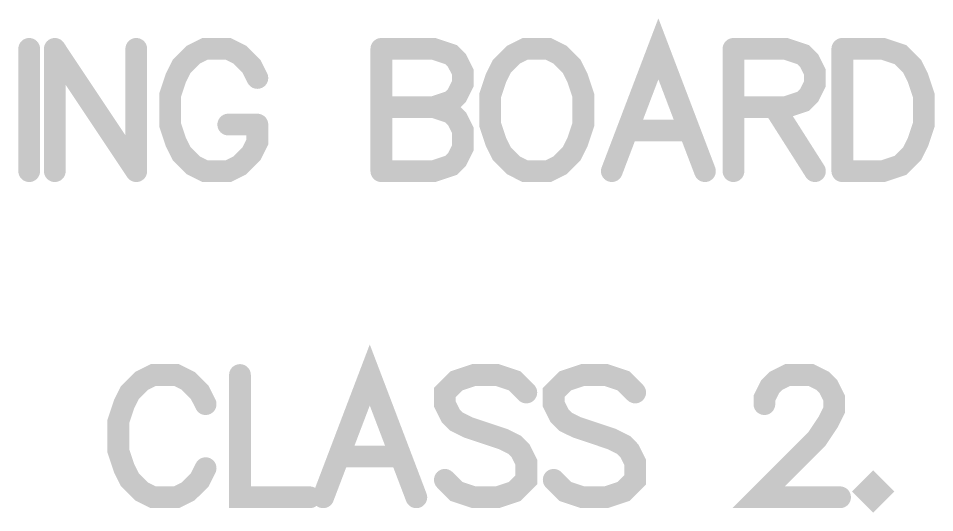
# Model space of a CAD drawing. Extents: x -9.8 to 23.3, y -7.1 to 14.3.
# Drawn here: x -4.2572 to -3.8356, y 7.8017 to 8.029 of the extents above; entities that cross this region are included whole.
import ezdxf

# ---------------------------------------------------------------- set-up
doc = ezdxf.new("R2010")
doc.units = 0
doc.layers.add('2D_LINE_00', color=1, linetype='CONTINUOUS')

# ---------------------------------------------------------------- blocks, each defined once
blk = doc.blocks.new('SMOOTH_0$01')
at = {"const_width": 0.005}
blk.add_lwpolyline([(-0.0025, 0, 1), (0.0025, 0, 1)], format="xyb", close=True, dxfattribs=at)
blk = doc.blocks.new('DRAWING_137')
at = {"layer": '2D_LINE_00', "const_width": 0.01}
blk.add_lwpolyline([(0, 0), (0, -0.05624)], dxfattribs=at)
at = {"layer": '2D_LINE_00'}
for p in [(0, 0), (0, -0.05624)]:
    blk.add_blockref('SMOOTH_0$01', p, dxfattribs=at)
blk = doc.blocks.new('DRAWING_138')
at = {"layer": '2D_LINE_00', "const_width": 0.01}
blk.add_lwpolyline([(0, 0), (0, -0.05624)], dxfattribs=at)
at = {"layer": '2D_LINE_00'}
for p in [(0, 0), (0, -0.05624)]:
    blk.add_blockref('SMOOTH_0$01', p, dxfattribs=at)
blk = doc.blocks.new('DRAWING_139')
at = {"layer": '2D_LINE_00', "const_width": 0.01}
blk.add_lwpolyline([(0, 0), (0.03749, -0.05624)], dxfattribs=at)
at = {"layer": '2D_LINE_00'}
for p in [(0, 0), (0.03749, -0.05624)]:
    blk.add_blockref('SMOOTH_0$01', p, dxfattribs=at)
blk = doc.blocks.new('DRAWING_140')
at = {"layer": '2D_LINE_00', "const_width": 0.01}
blk.add_lwpolyline([(0, 0), (0, -0.05624)], dxfattribs=at)
at = {"layer": '2D_LINE_00'}
for p in [(0, 0), (0, -0.05624)]:
    blk.add_blockref('SMOOTH_0$01', p, dxfattribs=at)
blk = doc.blocks.new('DRAWING_141')
at = {"layer": '2D_LINE_00', "const_width": 0.01}
blk.add_lwpolyline([(0, 0), (-0.00268, 0.00535), (-0.00804, 0.01071), (-0.01339, 0.01339), (-0.0241, 0.01339), (-0.02946, 0.01071), (-0.03482, 0.00535), (-0.03749, 0), (-0.04017, -0.00804), (-0.04017, -0.02143), (-0.03749, -0.02946), (-0.03482, -0.03482), (-0.02946, -0.04017), (-0.0241, -0.04285), (-0.01339, -0.04285), (-0.00804, -0.04017), (-0.00268, -0.03482), (0, -0.02946), (0, -0.02143)], dxfattribs=at)
at = {"layer": '2D_LINE_00'}
for p in [(-0.0241, 0.01339), (-0.01339, 0.01339), (-0.02946, 0.01071), (-0.00804, 0.01071), (-0.03482, 0.00535), (-0.00268, 0.00535), (-0.03749, 0), (0, 0), (-0.04017, -0.00804), (-0.04017, -0.02143), (0, -0.02143), (-0.03749, -0.02946), (0, -0.02946), (-0.03482, -0.03482), (-0.00268, -0.03482), (-0.02946, -0.04017), (-0.0241, -0.04285), (-0.01339, -0.04285), (-0.00804, -0.04017)]:
    blk.add_blockref('SMOOTH_0$01', p, dxfattribs=at)
blk = doc.blocks.new('DRAWING_142')
at = {"layer": '2D_LINE_00', "const_width": 0.01}
blk.add_lwpolyline([(0, 0), (0.01339, 0)], dxfattribs=at)
at = {"layer": '2D_LINE_00'}
for p in [(0, 0), (0.01339, 0)]:
    blk.add_blockref('SMOOTH_0$01', p, dxfattribs=at)
blk = doc.blocks.new('DRAWING_143')
at = {"layer": '2D_LINE_00', "const_width": 0.01}
blk.add_lwpolyline([(0, 0), (0, -0.05624)], dxfattribs=at)
at = {"layer": '2D_LINE_00'}
for p in [(0, 0), (0, -0.05624)]:
    blk.add_blockref('SMOOTH_0$01', p, dxfattribs=at)
blk = doc.blocks.new('DRAWING_144')
at = {"layer": '2D_LINE_00', "const_width": 0.01}
blk.add_lwpolyline([(0, 0), (0.0241, 0), (0.03214, -0.00268), (0.03481, -0.00536), (0.03749, -0.01071), (0.03749, -0.01607), (0.03481, -0.02143), (0.03214, -0.0241), (0.0241, -0.02678)], dxfattribs=at)
at = {"layer": '2D_LINE_00'}
for p in [(0, 0), (0.0241, 0), (0.03214, -0.00268), (0.03481, -0.00536), (0.03749, -0.01071), (0.03749, -0.01607), (0.03481, -0.02143), (0.03214, -0.0241), (0.0241, -0.02678)]:
    blk.add_blockref('SMOOTH_0$01', p, dxfattribs=at)
blk = doc.blocks.new('DRAWING_145')
at = {"layer": '2D_LINE_00', "const_width": 0.01}
blk.add_lwpolyline([(0, 0), (0.0241, 0), (0.03214, -0.00268), (0.03481, -0.00536), (0.03749, -0.01071), (0.03749, -0.01875), (0.03481, -0.0241), (0.03214, -0.02678), (0.0241, -0.02946), (0, -0.02946)], dxfattribs=at)
at = {"layer": '2D_LINE_00'}
for p in [(0, 0), (0.0241, 0), (0.03214, -0.00268), (0.03481, -0.00536), (0.03749, -0.01071), (0.03749, -0.01875), (0.03481, -0.0241), (0, -0.02946), (0.0241, -0.02946), (0.03214, -0.02678)]:
    blk.add_blockref('SMOOTH_0$01', p, dxfattribs=at)
blk = doc.blocks.new('DRAWING_146')
at = {"layer": '2D_LINE_00', "const_width": 0.01}
blk.add_lwpolyline([(0, 0), (-0.00536, -0.00268), (-0.01072, -0.00804), (-0.01339, -0.01339), (-0.01607, -0.02143), (-0.01607, -0.03482), (-0.01339, -0.04285), (-0.01072, -0.04821), (-0.00536, -0.05356), (0, -0.05624), (0.01071, -0.05624), (0.01606, -0.05356), (0.02142, -0.04821), (0.0241, -0.04285), (0.02678, -0.03482), (0.02678, -0.02143), (0.0241, -0.01339), (0.02142, -0.00804), (0.01606, -0.00268), (0.01071, 0), (0, 0)], dxfattribs=at)
at = {"layer": '2D_LINE_00'}
for p in [(0, 0), (0, 0), (0.01071, 0), (-0.00536, -0.00268), (0.01606, -0.00268), (-0.01072, -0.00804), (0.02142, -0.00804), (-0.01339, -0.01339), (0.0241, -0.01339), (-0.01607, -0.02143), (0.02678, -0.02143), (-0.01607, -0.03482), (0.02678, -0.03482), (-0.01339, -0.04285), (0.0241, -0.04285), (-0.01072, -0.04821), (0.02142, -0.04821), (-0.00536, -0.05356), (0.01606, -0.05356), (0, -0.05624), (0.01071, -0.05624)]:
    blk.add_blockref('SMOOTH_0$01', p, dxfattribs=at)
blk = doc.blocks.new('DRAWING_147')
at = {"layer": '2D_LINE_00', "const_width": 0.01}
blk.add_lwpolyline([(0, 0), (-0.02143, 0.05624), (-0.04285, 0)], dxfattribs=at)
at = {"layer": '2D_LINE_00'}
for p in [(-0.02143, 0.05624), (-0.04285, 0), (0, 0)]:
    blk.add_blockref('SMOOTH_0$01', p, dxfattribs=at)
blk = doc.blocks.new('DRAWING_148')
at = {"layer": '2D_LINE_00', "const_width": 0.01}
blk.add_lwpolyline([(0, 0), (0.02678, 0)], dxfattribs=at)
at = {"layer": '2D_LINE_00'}
for p in [(0, 0), (0.02678, 0)]:
    blk.add_blockref('SMOOTH_0$01', p, dxfattribs=at)
blk = doc.blocks.new('DRAWING_149')
at = {"layer": '2D_LINE_00', "const_width": 0.01}
blk.add_lwpolyline([(0, 0), (0, -0.05624)], dxfattribs=at)
at = {"layer": '2D_LINE_00'}
for p in [(0, 0), (0, -0.05624)]:
    blk.add_blockref('SMOOTH_0$01', p, dxfattribs=at)
blk = doc.blocks.new('DRAWING_150')
at = {"layer": '2D_LINE_00', "const_width": 0.01}
blk.add_lwpolyline([(0, 0), (0.0241, 0), (0.03213, -0.00268), (0.03481, -0.00536), (0.03749, -0.01071), (0.03749, -0.01607), (0.03481, -0.02143), (0.03213, -0.0241), (0.0241, -0.02678), (0, -0.02678)], dxfattribs=at)
at = {"layer": '2D_LINE_00'}
for p in [(0, 0), (0.0241, 0), (0.03213, -0.00268), (0.03481, -0.00536), (0.03749, -0.01071), (0.03749, -0.01607), (0.03481, -0.02143), (0.03213, -0.0241), (0, -0.02678), (0.0241, -0.02678)]:
    blk.add_blockref('SMOOTH_0$01', p, dxfattribs=at)
blk = doc.blocks.new('DRAWING_151')
at = {"layer": '2D_LINE_00', "const_width": 0.01}
blk.add_lwpolyline([(0, 0), (0.01875, -0.02946)], dxfattribs=at)
at = {"layer": '2D_LINE_00'}
for p in [(0, 0), (0.01875, -0.02946)]:
    blk.add_blockref('SMOOTH_0$01', p, dxfattribs=at)
blk = doc.blocks.new('DRAWING_152')
at = {"layer": '2D_LINE_00', "const_width": 0.01}
blk.add_lwpolyline([(0, 0), (0, -0.05624)], dxfattribs=at)
at = {"layer": '2D_LINE_00'}
for p in [(0, 0), (0, -0.05624)]:
    blk.add_blockref('SMOOTH_0$01', p, dxfattribs=at)
blk = doc.blocks.new('DRAWING_153')
at = {"layer": '2D_LINE_00', "const_width": 0.01}
blk.add_lwpolyline([(0, 0), (0.01874, 0), (0.02678, -0.00268), (0.03213, -0.00804), (0.03481, -0.01339), (0.03749, -0.02143), (0.03749, -0.03482), (0.03481, -0.04285), (0.03213, -0.04821), (0.02678, -0.05356), (0.01874, -0.05624), (0, -0.05624)], dxfattribs=at)
at = {"layer": '2D_LINE_00'}
for p in [(0, 0), (0.01874, 0), (0.02678, -0.00268), (0.03213, -0.00804), (0.03481, -0.01339), (0.03749, -0.02143), (0.03749, -0.03482), (0.03481, -0.04285), (0.03213, -0.04821), (0.02678, -0.05356), (0, -0.05624), (0.01874, -0.05624)]:
    blk.add_blockref('SMOOTH_0$01', p, dxfattribs=at)
blk = doc.blocks.new('DRAWING_2315')
at = {"layer": '2D_LINE_00', "const_width": 0.01}
blk.add_lwpolyline([(0, 0), (-0.00268, 0.00535), (-0.00804, 0.01071), (-0.01339, 0.01339), (-0.02411, 0.01339), (-0.02946, 0.01071), (-0.03482, 0.00535), (-0.0375, 0), (-0.04018, -0.00804), (-0.04018, -0.02143), (-0.0375, -0.02946), (-0.03482, -0.03482), (-0.02946, -0.04017), (-0.02411, -0.04285), (-0.01339, -0.04285), (-0.00804, -0.04017), (-0.00268, -0.03482), (0, -0.02946)], dxfattribs=at)
at = {"layer": '2D_LINE_00'}
for p in [(-0.02411, 0.01339), (-0.01339, 0.01339), (-0.02946, 0.01071), (-0.00804, 0.01071), (-0.03482, 0.00535), (-0.00268, 0.00535), (-0.0375, 0), (0, 0), (-0.04018, -0.00804), (-0.04018, -0.02143), (-0.0375, -0.02946), (0, -0.02946), (-0.03482, -0.03482), (-0.00268, -0.03482), (-0.02946, -0.04017), (-0.02411, -0.04285), (-0.01339, -0.04285), (-0.00804, -0.04017)]:
    blk.add_blockref('SMOOTH_0$01', p, dxfattribs=at)
blk = doc.blocks.new('DRAWING_2316')
at = {"layer": '2D_LINE_00', "const_width": 0.01}
blk.add_lwpolyline([(0, 0), (0, -0.05624), (0.03213, -0.05624)], dxfattribs=at)
at = {"layer": '2D_LINE_00'}
for p in [(0, 0), (0, -0.05624), (0.03213, -0.05624)]:
    blk.add_blockref('SMOOTH_0$01', p, dxfattribs=at)
blk = doc.blocks.new('DRAWING_2317')
at = {"layer": '2D_LINE_00', "const_width": 0.01}
blk.add_lwpolyline([(0, 0), (-0.02142, 0.05624), (-0.04285, 0)], dxfattribs=at)
at = {"layer": '2D_LINE_00'}
for p in [(-0.02142, 0.05624), (-0.04285, 0), (0, 0)]:
    blk.add_blockref('SMOOTH_0$01', p, dxfattribs=at)
blk = doc.blocks.new('DRAWING_2318')
at = {"layer": '2D_LINE_00', "const_width": 0.01}
blk.add_lwpolyline([(0, 0), (0.02677, 0)], dxfattribs=at)
at = {"layer": '2D_LINE_00'}
for p in [(0, 0), (0.02677, 0)]:
    blk.add_blockref('SMOOTH_0$01', p, dxfattribs=at)
blk = doc.blocks.new('DRAWING_2319')
at = {"layer": '2D_LINE_00', "const_width": 0.01}
blk.add_lwpolyline([(0, 0), (-0.00535, 0.00536), (-0.01339, 0.00804), (-0.0241, 0.00804), (-0.03213, 0.00536), (-0.03749, 0), (-0.03749, -0.00535), (-0.03481, -0.01071), (-0.03213, -0.01339), (-0.02678, -0.01606), (-0.01071, -0.02142), (-0.00535, -0.0241), (-0.00267, -0.02678), (0, -0.03213), (0, -0.04017), (-0.00535, -0.04552), (-0.01339, -0.0482), (-0.0241, -0.0482), (-0.03213, -0.04552), (-0.03749, -0.04017)], dxfattribs=at)
at = {"layer": '2D_LINE_00'}
for p in [(-0.0241, 0.00804), (-0.01339, 0.00804), (-0.03213, 0.00536), (-0.00535, 0.00536), (-0.03749, 0), (0, 0), (-0.03749, -0.00535), (-0.03481, -0.01071), (-0.03213, -0.01339), (-0.02678, -0.01606), (-0.01071, -0.02142), (-0.00535, -0.0241), (-0.00267, -0.02678), (0, -0.03213), (-0.03749, -0.04017), (0, -0.04017), (-0.03213, -0.04552), (-0.00535, -0.04552), (-0.0241, -0.0482), (-0.01339, -0.0482)]:
    blk.add_blockref('SMOOTH_0$01', p, dxfattribs=at)
blk = doc.blocks.new('DRAWING_2320')
at = {"layer": '2D_LINE_00', "const_width": 0.01}
blk.add_lwpolyline([(0, 0), (-0.00535, 0.00536), (-0.01339, 0.00804), (-0.0241, 0.00804), (-0.03213, 0.00536), (-0.03749, 0), (-0.03749, -0.00535), (-0.03481, -0.01071), (-0.03213, -0.01339), (-0.02678, -0.01606), (-0.01071, -0.02142), (-0.00535, -0.0241), (-0.00268, -0.02678), (0, -0.03213), (0, -0.04017), (-0.00535, -0.04552), (-0.01339, -0.0482), (-0.0241, -0.0482), (-0.03213, -0.04552), (-0.03749, -0.04017)], dxfattribs=at)
at = {"layer": '2D_LINE_00'}
for p in [(-0.0241, 0.00804), (-0.01339, 0.00804), (-0.03213, 0.00536), (-0.00535, 0.00536), (-0.03749, 0), (0, 0), (-0.03749, -0.00535), (-0.03481, -0.01071), (-0.03213, -0.01339), (-0.02678, -0.01606), (-0.01071, -0.02142), (-0.00535, -0.0241), (-0.00268, -0.02678), (0, -0.03213), (-0.03749, -0.04017), (0, -0.04017), (-0.03213, -0.04552), (-0.00535, -0.04552), (-0.0241, -0.0482), (-0.01339, -0.0482)]:
    blk.add_blockref('SMOOTH_0$01', p, dxfattribs=at)
blk = doc.blocks.new('DRAWING_2321')
at = {"layer": '2D_LINE_00', "const_width": 0.01}
blk.add_lwpolyline([(0, 0), (0, 0.00268), (0.00268, 0.00803), (0.00536, 0.01071), (0.01072, 0.01339), (0.02143, 0.01339), (0.02678, 0.01071), (0.02946, 0.00803), (0.03214, 0.00268), (0.03214, -0.00268), (0.02946, -0.00804), (0.02411, -0.01607), (-0.00268, -0.04285), (0.03482, -0.04285)], dxfattribs=at)
at = {"layer": '2D_LINE_00'}
for p in [(0.01072, 0.01339), (0.02143, 0.01339), (0.00268, 0.00803), (0.00536, 0.01071), (0.02678, 0.01071), (0.02946, 0.00803), (0, 0.00268), (0, 0), (0.03214, 0.00268), (0.03214, -0.00268), (0.02946, -0.00804), (0.02411, -0.01607), (-0.00268, -0.04285), (0.03482, -0.04285)]:
    blk.add_blockref('SMOOTH_0$01', p, dxfattribs=at)
blk = doc.blocks.new('DRAWING_2322')
at = {"layer": '2D_LINE_00', "const_width": 0.01}
blk.add_lwpolyline([(0, 0), (-0.00268, -0.00268), (0, -0.00536), (0.00268, -0.00268), (0, 0)], dxfattribs=at)
at = {"layer": '2D_LINE_00'}
for p in [(0, 0), (0, 0), (-0.00268, -0.00268), (0.00268, -0.00268), (0, -0.00536)]:
    blk.add_blockref('SMOOTH_0$01', p, dxfattribs=at)

msp = doc.modelspace()

# ---------------------------------------------------------------- block references
for name, p in [('DRAWING_147', (-3.94129, 7.95875)), ('DRAWING_137', (-4.25221, 8.01499)), ('DRAWING_138', (-4.24043, 8.01499)), ('DRAWING_139', (-4.24043, 8.01499)), ('DRAWING_140', (-4.20294, 8.01499)), ('DRAWING_141', (-4.14723, 8.0016)), ('DRAWING_143', (-4.09019, 8.01499)), ('DRAWING_144', (-4.09019, 8.01499)), ('DRAWING_146', (-4.02404, 8.01499)), ('DRAWING_149', (-3.92817, 8.01499)), ('DRAWING_150', (-3.92817, 8.01499)), ('DRAWING_152', (-3.87809, 8.01499)), ('DRAWING_153', (-3.87809, 8.01499)), ('DRAWING_145', (-4.09019, 7.98821)), ('DRAWING_151', (-3.90943, 7.98821)), ('DRAWING_142', (-4.16062, 7.98017)), ('DRAWING_148', (-3.97611, 7.9775)), ('DRAWING_2317', (-4.07409, 7.80875)), ('DRAWING_2315', (-4.17103, 7.8516)), ('DRAWING_2316', (-4.15523, 7.86499)), ('DRAWING_2319', (-4.02348, 7.85695)), ('DRAWING_2320', (-3.9734, 7.85695)), ('DRAWING_2321', (-3.91395, 7.8516)), ('DRAWING_2318', (-4.1089, 7.8275)), ('DRAWING_2322', (-3.86387, 7.81411))]:
    msp.add_blockref(name, p)

doc.saveas('drawing.dxf')
